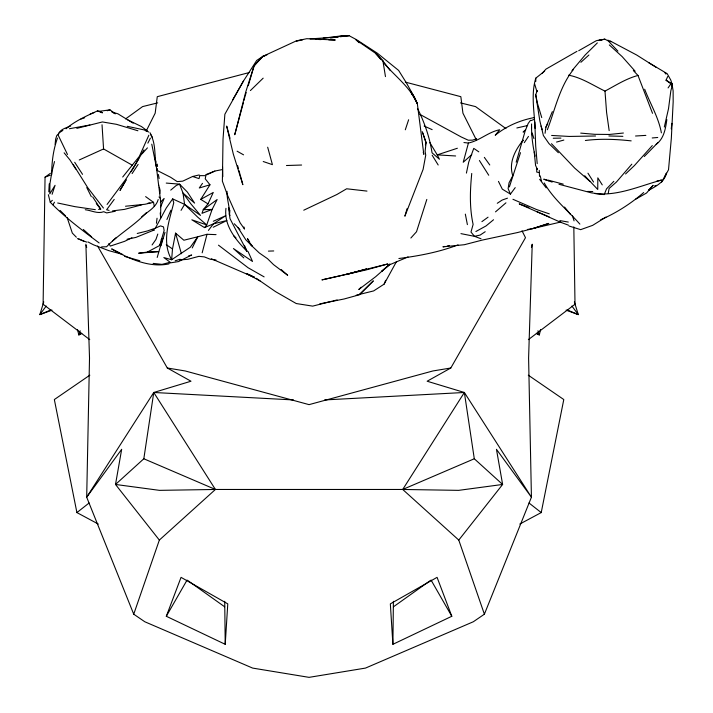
<?xml version="1.0" encoding="UTF-8"?>
<svg xmlns="http://www.w3.org/2000/svg" width="713" height="713" viewBox="0 0 713 713"><rect width="100%" height="100%" fill="white"/><g stroke="black" fill="none" stroke-linecap="round" stroke-linejoin="round"><path stroke-width="1.07" d="M535.793 81.398L535.793 78.145L544.643 71.14M225.219 644.311L227.777 603.858L181.049 577.352L166.316 616.273L225.219 644.311L224.72 601.309M392.899 644.311L390.341 603.858L437.078 577.352L451.801 616.273L392.899 644.311L393.398 601.309M531.515 128.59L531.541 126.736M50.427 173.286L45.053 177.163L43.11 304.255L89.74 339.638M531.577 123.955C531.328 134.739 532.62 145.621 535.115 156.138M225.959 208.348C223.766 225.424 235.762 239.88 246.965 251.252L244.416 245.379M216.048 234.622L207.011 234.292L197.786 236.778L190.273 247.259L171.637 259.755C161.334 241.654 169.186 221.315 173.758 202.733L172.662 198.891L166.307 207.938L155.354 228.169L147.555 230.914L137.235 233.472M192.225 247.955L197.786 236.778L183.874 240.228L175.567 233.133L172.501 248.962L171.637 259.755L163.838 257.553L170.184 262.259L161.994 264.371L153.126 263.409M471.748 173.455C470.054 190.38 469.421 207.679 473.12 224.39L470.99 232.064L474.484 236.324L481.025 238.775M55.124 144.445L55.623 139.169L56.808 135.497L58.306 134.026M227.028 191.334C226.689 199.257 229.862 206.761 229.488 214.515L229.889 210.255M160.666 214.355L160.781 202.67L158.66 184.836M671.254 128.848L671.887 123.349M159.828 193.588L160.158 190.719L159.338 187.154M539.5 176.271L539.286 170.407M671.601 86.638L671.949 83.679L670.781 80.079L667.181 73.662L648.607 62.619M156.423 223.294L157.047 218.249M49.242 183.856L48.787 191.806M545.053 133.286L545.926 127.146L552.343 111.611M531.426 247.447L532.228 244.211L528.6 358.042L531.426 497.202L484.385 614.196L473.316 621.763L365.484 668.09L309.059 677.35L252.643 668.09L144.801 621.763L133.732 614.196L159.347 540.08L115.506 484.457L143.821 458.771L153.758 392.48L190.995 381.223L167.314 368.006L97.619 246.065M666.842 119.624C665.559 128.492 663.999 138.723 656.147 144.329M608.26 193.294L609.116 188.455L616.415 182.047L631.834 164.168M519.804 524.055L541.22 512.585L563.787 399.547L528.306 375.198M207.011 234.292L202.171 252.812M466.409 173.099L468.726 162.136L473.771 148.375L478.788 151.833M535.089 128.447C534.394 111.754 530.802 94.383 535.793 78.145M540.552 329.629L539.313 334.941L536.417 333.381M54.491 161.557L51.844 172.216L49.937 183.749L49.803 193.865L55.061 185.327L52.111 194.275M157.199 257.455L162.751 238.445L161.12 239.88M243.427 102.512L234.746 134.721L245.718 92.075L254.069 65.881L258.783 60.382L263.044 56.274L296.305 40.891L306.786 38.698L335.27 40.008L328.711 39.812M243.962 100.453L245.031 96.344M664.32 127.048L668.518 108.661L670.826 90.863L671.896 86.87L671.949 83.679L666.04 80.213L667.698 76.523M516.194 162.154L525.071 131.317M407.007 208.749L404.886 216.217L423.112 169.373L425.732 155.167L425.117 151.325L426.116 142.538L422.256 131.638M534.073 117.592C519.955 120.354 506.399 126.067 495.232 135.247L499.706 129.748C488.36 131.967 479.653 140.684 468.423 143.037L463.236 162.252L471.756 154.641M248.258 85.685L254.069 65.881L263.044 56.274L267.117 54.741M425.385 144.819L426.009 142.707L422.595 132.645M547.361 129.73C555.151 109.437 559.652 86.523 573.528 69.402M158.188 199.542C156.022 207.563 147.538 211.734 141.691 216.868M160.969 245.727L164.988 232.376M245.325 95.382L246.199 92.503M43.76 301.902L39.83 314.62L52.031 310.155M426.82 199.426L416.517 231.752L410.866 238.017M70.676 125.987C66.015 128.055 59.126 129.276 58.261 135.327L67.485 154.498M520.499 152.671L509.385 186.922M80.168 330.761L78.813 334.941L81.701 333.381M147.297 252.099L158.66 251.591L138.643 253.222L147.297 252.099L159.703 245.468L164.124 230.54L163.5 226.886L160.505 225.896L155.354 228.169M405.305 129.784L408.629 119.757M157.796 234.069L155.96 239.434L152.083 244.951M57.486 138.099C53.234 149.783 51.684 162.359 51.684 174.738M541.746 117.592L537.29 102.797L535.73 94.713L537.219 90.613L536.925 91.576L534.545 83.644M148.848 135.22L139.392 156.325L122.707 177.002M525.49 130.194L528.155 123.501L530.57 120.212M356.179 295.218L373.665 290.913L384.093 284.157L385.653 280.352M160.63 206.895L164.142 198.472L160.327 202.269M166.904 219.506L170.897 210.219M159.703 245.468L162.751 238.445M208 203.891L213.258 192.457L200.754 199.39L208 203.891L203.258 209.693L201.975 213.339L212.126 209.426L217.135 199.56L203.258 209.693L212.126 209.426L206.725 224.925L204.506 227.59L191.833 219.809L206.725 224.925L197.554 217.019L184.596 204.364L172.662 198.891M146.254 130.96L155.184 113.171L157.27 96.683L249.122 72.574M147.849 143.144L150.381 138.162M545.926 127.146L547.753 123.67M664.543 177.216L668.518 169.747L671.334 138.322L673.17 101.888L673.125 90.854L671.949 83.679L670.906 83.858L668.081 87.922M661.673 182.091L666.468 173.125C664.275 182.216 656.183 186.164 648.732 190.291M265.174 55.703L263.044 56.274L256.707 60.427L243.338 81.22L224.871 114.24L223.017 139.285L222.376 181.191L227.474 195.139L235.62 213.463L240.21 222.955L244.514 229.069L243.926 226.975M200.754 199.39L209.978 184.774L205.237 178.838L205.852 175.683L199.827 175.612L199.025 178.607L192.608 176.485L199.212 174.935M484.385 614.196L458.78 540.08L502.62 484.457L496.453 449.306L531.426 497.202L464.359 392.48L427.132 381.223L450.803 368.006L525.481 237.687L522.005 230.771M232.456 100.212L243.338 81.22M166.316 616.273L187.082 580.034M143.973 149.89L131.094 171.735M126.308 179.703L119.989 190.424L125.8 180.585M132.787 168.901L138.794 158.758M181.057 210.353L184.596 204.364L183 193.045L179.569 184.15L166.245 183.081M52.967 204.774L54.491 202.216M515.214 187.635L510.437 194.105L502.309 189.15L498.458 181.405M133.732 614.196L86.692 497.202L121.673 449.306L115.506 484.457L159.48 490.357L215.406 489.466L402.72 489.466L464.359 392.48L324.593 399.94M293.533 399.94L153.758 392.48L86.692 497.202L89.517 358.042L85.89 244.211M114.205 199.417L106.602 209.809L109.071 210.371M132.119 173.571L138.126 164.391M133.447 167.591L125.524 179.631L107.093 204.435M524.296 142.645L528.467 136.406M396.41 261.724L384.093 284.157M510.437 194.105L508.119 188.642L509.064 182.751L512.799 175.754C508.467 162.707 515.08 150.211 523.101 140.229M202.492 183.357L199.266 188L209.978 184.774M146.361 212.67C134.463 225.566 118.518 234.292 106.558 246.76L101.594 246.885M46.211 306.055L39.83 314.62L50.944 309.932M208.419 230.406L213.419 223.855L225.718 215.691L213.294 221.262M521.934 141.967L523.262 140.318M572.022 70.623L585.15 55.008L597.351 42.905M658.108 142.422L644.285 156.521M652.288 145.595L634.534 165.434L625.568 173.963M142.047 153.839L147.422 147.876M542.076 73.439L545.962 69.125L576.969 51.336M648.616 190.059L653.144 185.353L646.566 193.009L635.506 199.301M613.831 181.325L606.531 188.838L604.205 194.596L591.344 192.849L558.974 184.275M361.126 287.205L358.773 289.523L375.671 276.697L389.851 264.175M359.45 294.398L373.345 280.842L359.575 294.719L344.147 298.979L319.798 303.872M250.406 90.56L263.168 78.154M525.526 129.9L523.119 132.083L525.597 130.14M99.125 242.946C82.191 230.219 65.017 217.456 50.258 202.242L52.361 200.335M495.508 211.868L505.945 202.822M580.881 62.298L588.911 55.026M159.347 540.08L215.406 489.466L153.758 392.48M112.36 241.056L116.469 237.393M389.913 264.095L381.678 271.341L389.458 264.844L408.077 256.93M66.051 128.759C75.23 120.889 86.523 115.934 97.414 110.916L99.57 111.29L109.954 109.838L115.337 113.813L112.672 112.404M170.728 190.121L176.396 185.371L179.569 184.15L187.376 192.055L194.596 203.107L183 193.045L190.79 203.766L200.505 215.379L184.596 204.364M493.53 219.756L486.034 225.941L475.883 231.52M643.661 192.555C630.818 203.66 616.335 212.973 600.738 219.729M98.314 524.055L76.906 512.585L89.116 502.995M528.378 339.638L575.008 304.255L573.822 226.894M125.595 118.902L142.591 106.593L157.671 102.877M481.899 221.645L488.057 217.18M393.451 606.799L430.144 580.676M89.82 375.198L54.34 399.547L76.906 512.585M485.205 231.716L480.134 235.076L474.484 236.324L460.937 233.632M497.273 203.285L502.139 200.068L507.469 198.178M59.063 132.85L62.851 130.417M605.979 217.073L592.663 225.353L580.658 229.657L569.09 226.039M578.715 50.721L596.282 40.712L602.039 39.429M568.537 75.186C581.469 77.512 593.145 85.4 604.989 91.095C615.693 85.426 626.272 78.51 638.01 75.471L652.52 113.305M81.656 333.399L78.813 334.941L77.565 329.629M132.324 165.22L103.572 148.946L79.25 159.97M213.24 227.242L226.877 220.504L213.419 223.855L204.506 227.59M131.896 237.768L124.623 241.333L110.292 246.083L108.884 243.516M206.485 174.917L214.827 171.129M303.756 210.201L336.892 194.506L346.652 188.785L366.981 191.093M402.72 489.466L474.297 458.771L502.62 484.457L458.646 490.357L402.72 489.466L458.78 540.08M205.718 174.676L214.907 171.04L222.367 169.578M45.053 177.163L50.249 175.184M90.15 114.08L94.054 112.592M531.247 120.524L534.019 119.481M458.058 244.898C439.083 252.126 418.977 255.914 398.888 258.507M80.934 119.053L84.669 117.761M107.271 110.747L109.954 109.838M476.676 138.741L472.469 140.158L468.281 140.211L461.284 137.003L419.877 114.365M457.381 148.242L437.229 154.881L429.886 142.671M527.406 229.497L532.593 228.606L548.796 223.41L534.028 228.267L517.567 232.536L482.22 240.094L464.368 244.711L442.907 246.841L445.046 246.431M188.588 255.94L191.637 254.987L178.562 261.564L169.257 263.061M175.157 260.789L180.157 259.247M141.932 204.783L124.543 209.372L112.574 210.879M556.541 142.065L563.84 140.06M76.817 128.367L102.414 121.95L116.477 124.32L137.903 130.764M560.721 222.028L532.593 228.606M331.848 301.26L312.686 306.127L296.251 303.542L275.619 291.679L256.306 278.302M654.632 185.879L656.584 185.371M332.909 300.993L337.142 299.941M115.283 211.262L106.683 212.911L103.742 211.708C97.681 214.096 91.344 210.424 85.284 209.738M604.767 39.126L598.804 40.534L604.767 39.126L608.26 40.944L617.904 51.113M341.625 275.432L387.801 263.962L366.268 269.897L321.911 279.888L340.591 275.664M154.266 206.351L153.536 202.332L144.962 204.266L125.515 206.235M516.854 127.966L527.638 125.524M127.057 239.247L135.88 237.411L154.436 229.898L152.359 230.183M69.419 128.732L89.883 125.016M447.185 246.021L449.324 245.611M330.609 38.056L341.072 36.22L349.005 35.65L356.34 39.58L377.373 53.234L398.629 70.427L406.419 82.922L415.091 98.439L417.337 103.724L423.825 154.347L423.255 152.243M168.901 263.908C148.981 268.043 128.607 258.534 111.656 248.917L119.953 253.044M302.633 39.848L296.305 40.891L299.469 40.57M450.803 368.006L432.853 370.974L309.059 404.636L185.273 370.974L167.314 368.006M98.581 209.417L100.711 209.096L92.672 196.931M323.176 38.181L341.812 35.828L349.005 35.65L340.27 36.737M338.087 37.014L310.146 38.894M656.7 181.173L661.664 180.041C639.98 185.861 618.002 196.164 595.212 193.606M623.403 133.028L609.285 134.463L594.874 134.32L580.712 133.117M585.382 140.488C600.587 138.536 615.979 139.222 631.174 140.871M652.217 137.966L657.734 137.484M179.551 259.96L187.858 259.3L198.909 256.35L204.328 256.885L210.415 259.309L215.994 259.995M635.55 136.005L645.862 135.39M148.108 203.116L150.024 203.018M315.306 38.85L317.419 38.769M595.542 136.005L569.179 136.441L551.621 135.452M286.466 165.514L301.608 165.033M268.418 251.119L273.721 250.949M553.252 138.242L560.944 138.099M587.672 191.441L592.753 191.556M608.866 135.96L622.877 136.343M318.871 39.509L321.064 39.58M455.625 155.969L437.229 154.881L439.449 159.222L432.051 152.832C429.672 137.315 424.502 122.476 417.533 108.447M192.608 176.485L182.733 181.155L177.189 181.601L170.674 177.305L156.833 170.291M95.319 209.667L74.856 206.636L57.691 203M463.931 142.547L468.423 143.037M139.81 260.726L124.704 256.439M559.83 220.584L568.297 222.064M127.279 126.326L143.981 129.873L148.75 132.012M77.405 238.623L86.79 242.135M539.028 172.608L536.729 172.056L536.746 168.482L537.388 169.338L535.57 165.425L534.233 152.021M460.446 102.877L475.526 106.593L505.954 128.607M563.27 184.15L548.128 180.131M405.314 82.102L460.848 96.683L462.933 113.171L476.337 139.855M122.716 254.416L108.688 250.611L93.608 244.853L87.949 241.939M111.789 111.941L117.93 113.822L133.162 123.197M548.796 180.746L543.761 179.186L552.156 182.082M549.304 213.855L536.434 209.488L512.941 199.292M263.231 161.521L272.419 164.658L267.678 147.217M566.095 310.155L578.288 314.62L574.357 301.902M528.903 207.519L519.207 203.891L560.685 222.304L568.466 225.174M97.414 110.916L102.405 112.832L99.57 111.29M567.174 309.932L578.288 314.62L571.915 306.055M145.47 130.497L147.243 131.254M536.871 211.636L549.17 216.895M143.821 458.771L215.406 489.466M610.114 40.953L636.638 54.999L656.218 67.37M424.155 126.041L432.14 129.641M127.698 119.864L141.522 126.584L147.208 130.853M83.876 241.324L78.804 238.908M254.363 277.366L211.253 258.73M248.614 274.425L254.389 277.33L246.448 273.498L260.031 280.922M607.868 40.115L610.827 41.675M536.461 333.399L539.313 334.941L537.95 330.761M237.108 151.192L243.561 154.837M264.131 276.885L248.097 267.749L218.481 245.174M166.272 244.657L172.501 248.962M187.974 580.676L224.675 606.799M145.621 196.61L153.536 202.332M666.04 80.213L670.906 83.858M529.01 502.995L541.22 512.585M589.865 181.307L574.669 168.072L551.488 143.714M384.066 63.234C395.26 76.549 410.385 87.227 417.337 103.724L410.51 91.13L413.674 96.193L411.392 93.866M281.207 269.541L287.669 275.28L273.507 264.603L267.509 258.676L259.247 252.937L250.726 244.844L247.456 238.614L249.791 242.313M233.507 235.664L235.976 237.848M83.305 229.452L91.647 236.903M243.819 257.883L233.427 248.552L252.518 261.439L248.071 251.555M609.303 44.928L622.191 56.648L635.176 71.264M359.2 42.771L356.045 39.875L375.733 53.413L382.81 60.667M558.377 152.716L548.992 143.625L543.386 135.532L539.839 120.836L535.73 94.713M544.233 182.947C553.226 198.927 567.904 210.522 579.865 224.114M60.097 210.442L65.578 215.95M76.353 237.206L72.334 233.106L67.111 217.474M234.265 223.757L239.942 229.604M390.305 70.605L382.934 60.988L375.733 53.413L380.59 59.143M633.349 70.56L638.01 75.471M159.026 196.984L159.97 198.027M584.713 175.737L597.744 189.471L597.815 177.867L602.262 184.89M64.125 152.823L69.999 159.979L75.774 169.079M96.291 203.597L100.711 209.096M564.571 207.037L570.32 214.212M103.43 208.053L87.824 187.804L73.261 164.605M664.828 72.637L665.96 74.134M539.652 179.311L546.194 187.884M484.332 157.368L489.778 164.97M479.403 160.523L488.735 175.238M74.687 162.288L82.539 174.346M238.026 227.643L245.851 239.862L252.126 246.012L250.958 244.158M587.958 173.197L593.555 182.047M432.176 155.256L438.183 164.997M431.044 580.034L451.801 616.273M150.915 134.873C155.906 144.445 154.418 156.058 156.2 166.468M246.965 251.252L230.041 218.748L229.292 213.731L230.014 215.531M150.015 132.725L152.529 137.707M86.772 187.572L91.335 196.69M531.559 133.661L532.442 135.425M644.668 89.232C650.22 103.742 658.607 117.467 661.379 132.868M541.051 126.049L542.263 129.73M532.148 133.01L533.921 138.554M572.512 215.852L574.063 220.878M175.567 233.133L181.396 253.721M237.607 165.576L238.454 168.66M239.024 170.71L239.871 173.794M230.014 138.26L226.663 126.058L233.294 154.026L242.839 184.685L240.156 174.819M151.771 144.16L156.441 167.403L158.678 185.576M48.35 194.711L50.258 202.242M86.157 245.29L86.701 247.447M540.196 175.826L541.604 181.592M229.221 210.005L228.721 207.857L229.488 214.515M155.069 158.161L156.004 162.216M158.357 174.48L159.159 178.5M465.331 214.123L467.389 224.622M382.934 60.988L385.466 76.603M609.169 130.657L606.585 112.413L604.989 91.095M464.359 392.48L474.297 458.771M157.27 164.15L157.555 166.486M537.201 163.651L535.686 146.013L534.83 122.003M157.172 168.428L157.421 170.594M102.03 124.757L103.572 148.946M160.229 212.902L160.692 218.071M222.545 166.628L222.83 176.637M366.571 268.979L346.099 274.567L366.571 268.979"/></g></svg>
